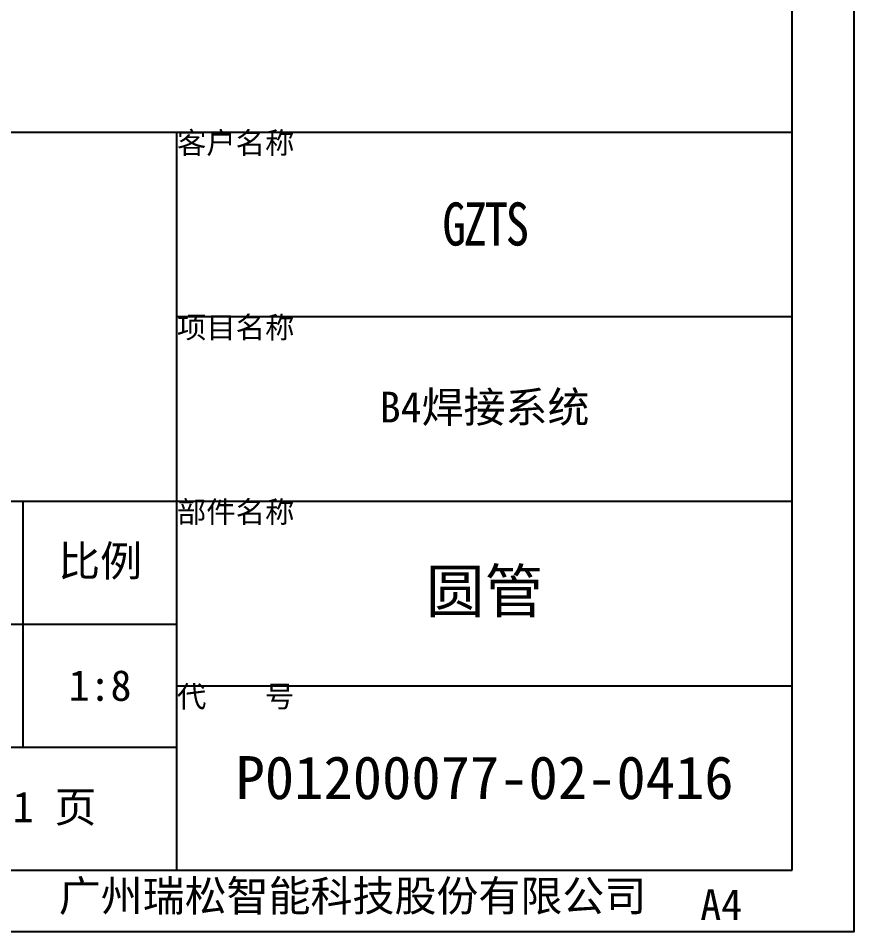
# Model space of a CAD drawing. Header units: millimetres. Extents: x -73083 to 81340, y -6859 to 6812.
# Drawn here: x 55710 to 56254, y -6850 to -6256 of the extents above; entities that cross this region are included whole.
import ezdxf

# ---------------------------------------------------------------- set-up
doc = ezdxf.new("R2010")
doc.units = ezdxf.units.MM
for name, color, linetype in [('A4', 7, 'Continuous'), ('title_frame', 7, 'Continuous'), ('word_dim', 253, 'Continuous')]:
    doc.layers.add(name, color=color, linetype=linetype)
doc.layers.add('SOLID LINE', color=7, linetype='Continuous', lineweight=30)
doc.styles.get("Standard").update_dxf_attribs({"font": 'romans.shx', "bigfont": 'bigfont.shx'})

msp = doc.modelspace()

# ---------------------------------------------------------------- linework, layer by layer
at = {"layer": 'A4', "linetype": 'Continuous'}
msp.add_lwpolyline([(54573.55525, -4474.23224), (56253.55525, -4474.23224), (56253.55525, -6850.23224), (54573.55525, -6850.23224)], close=True, dxfattribs=at)
at = {"layer": 'title_frame', "linetype": 'Continuous'}
for p, q in [((56213.55525, -6810.23224), (56213.55525, -4514.23224)), ((54773.55525, -6330.23224), (56213.55525, -6330.23224)), ((55813.55525, -6810.23224), (55813.55525, -6330.23224)), ((56213.55525, -6810.23224), (56213.55525, -6330.23224)), ((55813.55525, -6450.23224), (56213.55525, -6450.23224)), ((54773.55525, -6570.23224), (56213.55525, -6570.23224)), ((55713.55525, -6730.23224), (55713.55525, -6570.23224)), ((55413.55525, -6650.23224), (55813.55525, -6650.23224)), ((55813.55525, -6690.23224), (56213.55525, -6690.23224)), ((55413.55525, -6730.23224), (55813.55525, -6730.23224)), ((54773.55525, -6810.23224), (56213.55525, -6810.23224)), ((54773.55525, -6810.23224), (56213.55525, -6810.23224))]:
    msp.add_line(p, q, dxfattribs=at)

# ---------------------------------------------------------------- texts
at = {"layer": 'SOLID LINE', "ltscale": 0.5}
for s, insert, char_height, width, attachment_point in [('\\pt84;{\\fSimHei|b0|i0|c134|p2;\\C3;客户名称}', (55813.55525, -6330.23224), 14, 400, 1), ('{\\fSimHei|b0|i0|c134|p2;\\W0.8;\\T0.9;\\C3;GZTS}', (56013.55525, -6390.23224), 28, 400, 5), ('\\pt84;{\\fSimHei|b0|i0|c134|p2;\\C3;项目名称}', (55813.55525, -6450.23224), 14, 400, 1), ('{\\fSimHei|b0|i0|c134|p2;\\C3;B4焊接系统}', (56013.55525, -6510.23224), 20, 400, 5), ('\\pt84;{\\fSimHei|b0|i0|c134|p2;\\C3;部件名称}', (55813.55525, -6570.23224), 14, 400, 1), ('\\pt120;{\\fSimHei|b0|i0|c134|p2;\\C3;比例}', (55763.55525, -6610.23224), 20, 100, 5), ('{\\fSimHei|b0|i0|c134|p2;\\C3;圆管}', (56013.55525, -6630.23224), 28, 400, 5), ('\\pt120;{\\fSimHei|b0|i0|c134|p2;\\C3;1:8}', (55763.55525, -6690.23224), 20, 100, 5), ('\\pt84;{\\fSimHei|b0|i0|c134|p2;\\C3;代    号}', (55813.55525, -6690.23224), 14, 400, 1), ('{\\fSimHei|b0|i0|c134|p2;\\C3;P01200077-02-0416}', (56013.55525, -6750.23224), 28, 400, 5), ('\\pt120;{\\fSimHei|b0|i0|c134|p2;\\C3;第 1 页}', (55713.55525, -6770.23224), 20, 200, 5)]:
    msp.add_mtext(s, dxfattribs=dict(at, insert=insert, char_height=char_height, width=width, attachment_point=attachment_point))
at = {"layer": 'word_dim', "linetype": 'Continuous', "char_height": 20, "width": 534.7673915, "attachment_point": 1}
for s, insert in [('\\pt120;{\\fSimHei|b0|i0|c134|p2;\\C3;广州瑞松智能科技股份有限公司}', (55736.71071, -6816.90145)), ('\\pt168;{\\fSimHei|b0|i0|c134|p2;\\C3;A4}', (56153.7718, -6822.57574))]:
    msp.add_mtext(s, dxfattribs=dict(at, insert=insert))

doc.saveas('drawing.dxf')
